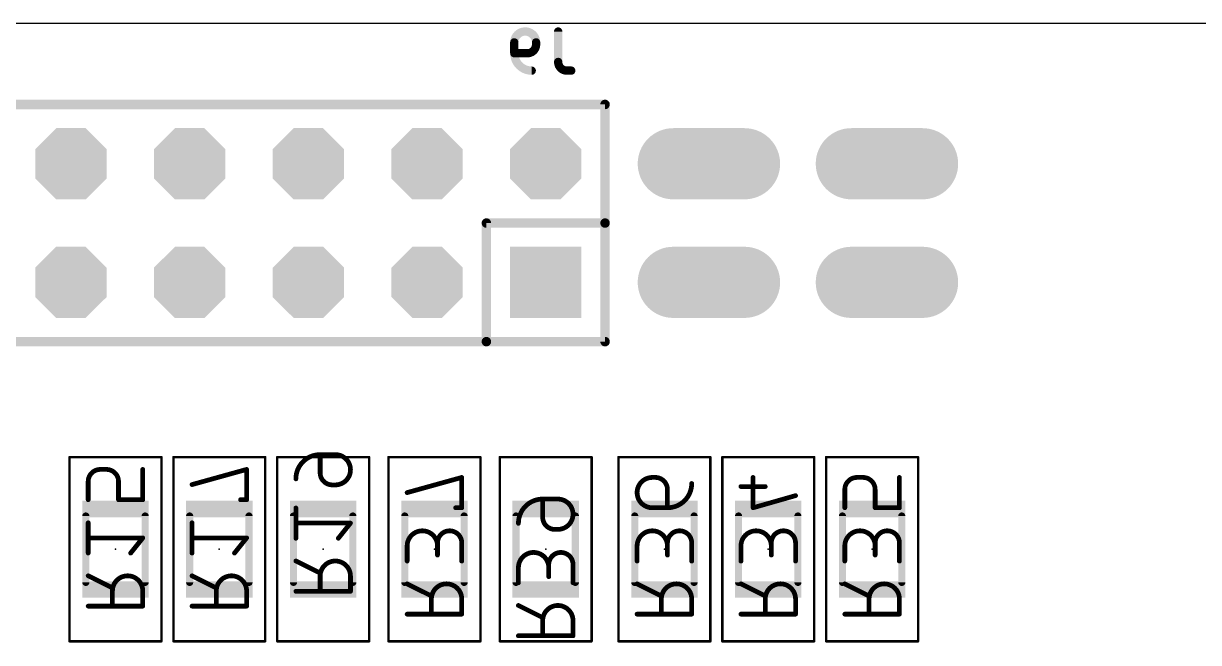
# Model space of a CAD drawing. Extents: x -2 to 136, y 0 to 100.
# Drawn here: x 65.66 to 90.81, y 87.22 to 100.48 of the extents above; entities that cross this region are included whole.
import ezdxf

# ---------------------------------------------------------------- set-up
doc = ezdxf.new("R2010")
doc.units = 0
for name, color, linetype in [('17', 110, 'CONTINUOUS'), ('20', 31, 'CONTINUOUS'), ('22', 253, 'CONTINUOUS'), ('24', 53, 'CONTINUOUS'), ('26', 253, 'CONTINUOUS'), ('40', 132, 'CONTINUOUS'), ('52', 253, 'CONTINUOUS')]:
    doc.layers.add(name, color=color, linetype=linetype)

# ---------------------------------------------------------------- blocks, each defined once
blk = doc.blocks.new('SQUAREP')
blk.add_solid([(-0.5, -0.5), (0.5, -0.5), (-0.5, 0.5), (0.5, 0.5)])
blk = doc.blocks.new('OCTAGONP')
at = {"const_width": 0.5}
blk.add_lwpolyline([(-0.25, -0.1036), (-0.25, 0.1036), (-0.1036, 0.25), (0.1036, 0.25), (0.25, 0.1036), (0.25, -0.1036), (0.1036, -0.25), (-0.1036, -0.25), (-0.25, -0.1036), (-0.25, 0.1036)], dxfattribs=at)
blk = doc.blocks.new('LONGP100')
at = {"const_width": 1}
blk.add_lwpolyline([(-0.5, 0), (0.5, 0)], dxfattribs=at)
at = {"const_width": 0.5}
for points in [[(-0.5, 0.25, 1), (-0.5, -0.25)], [(0.5, -0.25, 1), (0.5, 0.25)]]:
    blk.add_lwpolyline(points, format="xyb", dxfattribs=at)
blk = doc.blocks.new('RECT')
blk.add_solid([(-0.5, -0.5), (0.5, -0.5), (-0.5, 0.5), (0.5, 0.5)])

msp = doc.modelspace()

# ---------------------------------------------------------------- linework, layer by layer
at = {"layer": '20'}
msp.add_line((135.87, 100.4763), (-2.0638, 100.4763), dxfattribs=at)
at = {"layer": '22', "const_width": 0.2032}
for points in [[(52.705, 98.7425), (78.105, 98.7425)], [(78.105, 98.7425), (78.105, 96.2025)], [(78.105, 96.2025), (75.565, 96.2025)], [(75.565, 93.6625), (75.565, 96.2025)], [(78.105, 96.2025), (78.105, 93.6625)], [(75.565, 93.6625), (52.705, 93.6625)], [(78.105, 93.6625), (75.565, 93.6625)]]:
    msp.add_lwpolyline(points, dxfattribs=at)
at = {"layer": '22', "const_width": 0.1016}
for points in [[(78.1558, 98.7425, 1), (78.0542, 98.7425)], [(78.105, 98.6917, 1), (78.105, 98.7933)], [(75.565, 96.2533, 1), (75.565, 96.1517)], [(75.6158, 96.2025, 1), (75.5142, 96.2025)], [(78.1558, 96.2025, 1), (78.0542, 96.2025)], [(78.0542, 96.2025, 1), (78.1558, 96.2025)], [(78.105, 96.1517, 1), (78.105, 96.2533)], [(75.565, 93.7133, 1), (75.565, 93.6117)], [(75.5142, 93.6625, 1), (75.6158, 93.6625)], [(75.565, 93.6117, 1), (75.565, 93.7133)], [(78.0542, 93.6625, 1), (78.1558, 93.6625)], [(78.105, 93.6117, 1), (78.105, 93.7133)]]:
    msp.add_lwpolyline(points, format="xyb", dxfattribs=at)
at = {"layer": '24'}
for p in [(67.6275, 89.2175), (69.85, 89.2175), (72.0725, 89.2175), (74.4537, 89.2175), (76.835, 89.2175), (79.375, 89.2175), (81.5975, 89.2175), (83.82, 89.2175)]:
    msp.add_point(p, dxfattribs=at)
at = {"layer": '26'}
for points, const_width in [([(76.6284, 100.0718, 1), (76.1627, 100.0718)], 0.1778), ([(77.1462, 100.3046, 1), (77.0573, 100.3046)], 0.0889), ([(76.2072, 100.0718, 1), (76.1183, 100.0718)], 0.0889), ([(76.1183, 100.0718, 1), (76.2072, 100.0718)], 0.0889), ([(76.4421, 99.8389, 0.4142), (76.6284, 100.0252)], 0.1778), ([(76.6729, 100.0718, 1), (76.584, 100.0718)], 0.0889), ([(76.584, 100.0718, 1), (76.6729, 100.0718)], 0.0889), ([(76.6729, 100.0252, 1), (76.584, 100.0252)], 0.0889), ([(76.1628, 99.8834, 1), (76.1628, 99.7945)], 0.0889), ([(76.1628, 99.8389, 0.4142), (76.5353, 99.4664)], 0.1778), ([(76.2072, 99.8389, 1), (76.1183, 99.8389)], 0.0889), ([(76.1183, 99.8389, 1), (76.2072, 99.8389)], 0.0889), ([(76.4421, 99.8834, 1), (76.4422, 99.7945)], 0.0889), ([(76.4421, 99.7945, 1), (76.4421, 99.8834)], 0.0889), ([(76.584, 100.0252, 1), (76.6729, 100.0252)], 0.0889), ([(77.1017, 99.6527, 0.4142), (77.288, 99.4664)], 0.1778), ([(77.1462, 99.6527, 1), (77.0573, 99.6527)], 0.0889), ([(77.0573, 99.6527, 1), (77.1462, 99.6527)], 0.0889), ([(76.5353, 99.422, 1), (76.5353, 99.5108)], 0.0889), ([(77.288, 99.5109, 1), (77.288, 99.422)], 0.0889), ([(77.288, 99.4219, 1), (77.288, 99.5108)], 0.0889), ([(77.3811, 99.422, 1), (77.3811, 99.5109)], 0.0889), ([(72.0076, 91.2435, 0.4142), (71.4883, 90.7243)], 0.1016), ([(72.033, 91.2435, 1), (71.9822, 91.2435)], 0.0508), ([(72.0076, 91.2689, 1), (72.0076, 91.2181)], 0.0508), ([(72.0076, 91.2181, 1), (72.0076, 91.2689)], 0.0508), ([(72.3321, 90.5944, 1), (72.3321, 91.2435)], 0.1016), ([(72.3321, 91.2689, 1), (72.3321, 91.2181)], 0.0508), ([(72.3321, 91.2181, 1), (72.3321, 91.2689)], 0.0508), ([(67.3029, 90.926, 0.4142), (67.0433, 90.6664)], 0.1016), ([(67.3029, 90.9514, 1), (67.3029, 90.9006)], 0.0508), ([(67.3029, 90.9006, 1), (67.3029, 90.9514)], 0.0508), ([(67.6924, 90.6664, 0.4142), (67.4328, 90.926)], 0.1016), ([(67.4328, 90.9514, 1), (67.4328, 90.9006)], 0.0508), ([(67.4328, 90.9006, 1), (67.4328, 90.9514)], 0.0508), ([(68.2371, 90.926, 1), (68.1863, 90.926)], 0.0508), ([(70.4596, 90.926, 1), (70.4088, 90.926)], 0.0508), ([(70.441, 90.9016, 1), (70.4274, 90.9505)], 0.0508), ([(72.0076, 90.8541, 0.4142), (72.2672, 90.5944)], 0.1016), ([(72.033, 90.8541, 1), (71.9822, 90.8541)], 0.0508), ([(71.9822, 90.8541, 1), (72.033, 90.8541)], 0.0508), ([(75.0634, 90.7542, 1), (75.0126, 90.7542)], 0.0508), ([(75.0447, 90.7297, 1), (75.0312, 90.7787)], 0.0508), ([(79.1154, 90.7542, 1), (79.1154, 90.1051)], 0.1016), ([(79.1154, 90.7796, 1), (79.1154, 90.7288)], 0.0508), ([(79.1154, 90.7288, 1), (79.1154, 90.7796)], 0.0508), ([(79.4399, 90.4946, 0.4142), (79.1803, 90.7542)], 0.1016), ([(79.1803, 90.7796, 1), (79.1803, 90.7288)], 0.0508), ([(79.1803, 90.7288, 1), (79.1803, 90.7796)], 0.0508), ([(81.2983, 90.7542, 1), (81.2475, 90.7542)], 0.0508), ([(83.4954, 90.7542, 0.4142), (83.2358, 90.4946)], 0.1016), ([(83.4954, 90.7796, 1), (83.4954, 90.7288)], 0.0508), ([(83.4954, 90.7288, 1), (83.4954, 90.7796)], 0.0508), ([(83.8849, 90.4946, 0.4142), (83.6253, 90.7542)], 0.1016), ([(83.6253, 90.7796, 1), (83.6253, 90.7288)], 0.0508), ([(83.6253, 90.7288, 1), (83.6253, 90.7796)], 0.0508), ([(84.4296, 90.7542, 1), (84.3788, 90.7542)], 0.0508), ([(67.0687, 90.6664, 1), (67.0179, 90.6664)], 0.0508), ([(67.0179, 90.6664, 1), (67.0687, 90.6664)], 0.0508), ([(67.7178, 90.6664, 1), (67.667, 90.6664)], 0.0508), ([(67.667, 90.6664, 1), (67.7178, 90.6664)], 0.0508), ([(69.259, 90.626, 1), (69.2726, 90.577)], 0.0508), ([(71.4629, 90.7243, 1), (71.5137, 90.7243)], 0.0508), ([(72.2672, 90.6198, 1), (72.2672, 90.569)], 0.0508), ([(72.2672, 90.569, 1), (72.2672, 90.6198)], 0.0508), ([(72.3321, 90.6198, 1), (72.3321, 90.569)], 0.0508), ([(72.3321, 90.569, 1), (72.3321, 90.6198)], 0.0508), ([(79.4399, 90.1051, 0.4142), (79.9592, 90.6244)], 0.1016), ([(79.4653, 90.4946, 1), (79.4145, 90.4946)], 0.0508), ([(79.9846, 90.6244, 1), (79.9338, 90.6244)], 0.0508), ([(81.0133, 90.5849, 1), (81.0133, 90.5341)], 0.0508), ([(81.5326, 90.5341, 1), (81.5326, 90.5849)], 0.0508), ([(83.2612, 90.4946, 1), (83.2104, 90.4946)], 0.0508), ([(83.9103, 90.4946, 1), (83.8595, 90.4946)], 0.0508), ([(67.0179, 90.2769, 1), (67.0687, 90.2769)], 0.0508), ([(67.6924, 90.3023, 1), (67.6924, 90.2515)], 0.0508), ([(67.667, 90.2769, 1), (67.7178, 90.2769)], 0.0508), ([(68.1863, 90.2769, 1), (68.2371, 90.2769)], 0.0508), ([(68.2117, 90.2515, 1), (68.2117, 90.3023)], 0.0508), ([(70.3044, 90.3023, 1), (70.3044, 90.2515)], 0.0508), ([(70.4088, 90.2769, 1), (70.4596, 90.2769)], 0.0508), ([(70.4342, 90.2515, 1), (70.4342, 90.3023)], 0.0508), ([(73.8628, 90.4541, 1), (73.8763, 90.4052)], 0.0508), ([(76.7701, 90.291, 0.4142), (76.2508, 89.7718)], 0.1016), ([(76.7955, 90.291, 1), (76.7447, 90.291)], 0.0508), ([(76.7701, 90.3164, 1), (76.7701, 90.2656)], 0.0508), ([(76.7701, 90.2656, 1), (76.7701, 90.3164)], 0.0508), ([(77.0946, 89.6419, 1), (77.0946, 90.291)], 0.1016), ([(77.0946, 90.3164, 1), (77.0946, 90.2656)], 0.0508), ([(77.0946, 90.2656, 1), (77.0946, 90.3164)], 0.0508), ([(79.4145, 90.4946, 1), (79.4653, 90.4946)], 0.0508), ([(82.1887, 90.3403, 1), (82.1747, 90.3892)], 0.0508), ([(83.2104, 90.4946, 1), (83.2612, 90.4946)], 0.0508), ([(83.8595, 90.4946, 1), (83.9103, 90.4946)], 0.0508), ([(71.5137, 90.1005, 1), (71.4629, 90.1005)], 0.0508), ([(74.9081, 90.1305, 1), (74.9081, 90.0797)], 0.0508), ([(75.0126, 90.1051, 1), (75.0634, 90.1051)], 0.0508), ([(75.038, 90.0797, 1), (75.038, 90.1305)], 0.0508), ([(79.1154, 90.1305, 1), (79.1154, 90.0797)], 0.0508), ([(79.1154, 90.0797, 1), (79.1154, 90.1305)], 0.0508), ([(79.4399, 90.1305, 1), (79.4399, 90.0797)], 0.0508), ([(79.4145, 90.1051, 1), (79.4653, 90.1051)], 0.0508), ([(79.4399, 90.0797, 1), (79.4399, 90.1305)], 0.0508), ([(81.2475, 90.1051, 1), (81.2983, 90.1051)], 0.0508), ([(81.266, 90.1295, 1), (81.2799, 90.0807)], 0.0508), ([(83.2104, 90.1051, 1), (83.2612, 90.1051)], 0.0508), ([(83.8849, 90.1305, 1), (83.8849, 90.0797)], 0.0508), ([(83.8595, 90.1051, 1), (83.9103, 90.1051)], 0.0508), ([(84.3788, 90.1051, 1), (84.4296, 90.1051)], 0.0508), ([(84.4042, 90.0797, 1), (84.4042, 90.1305)], 0.0508), ([(67.0687, 89.783, 1), (67.0179, 89.783)], 0.0508), ([(69.2912, 89.783, 1), (69.2404, 89.783)], 0.0508), ([(71.4883, 89.8014, 1), (71.4883, 89.7506)], 0.0508), ([(72.6765, 89.7601, 1), (72.6369, 89.7919)], 0.0508), ([(72.6567, 89.7506, 1), (72.6567, 89.8014)], 0.0508), ([(76.2254, 89.7718, 1), (76.2762, 89.7718)], 0.0508), ([(76.7701, 89.9016, 0.4142), (77.0297, 89.6419)], 0.1016), ([(76.7955, 89.9016, 1), (76.7447, 89.9016)], 0.0508), ([(76.7447, 89.9016, 1), (76.7955, 89.9016)], 0.0508), ([(74.5187, 89.2866, 1), (73.8696, 89.2866)], 0.1016), ([(75.038, 89.3516, 1), (74.5187, 89.3516)], 0.1016), ([(77.0297, 89.6673, 1), (77.0297, 89.6165)], 0.0508), ([(77.0297, 89.6165, 1), (77.0297, 89.6673)], 0.0508), ([(77.0946, 89.6673, 1), (77.0946, 89.6165)], 0.0508), ([(77.0946, 89.6165, 1), (77.0946, 89.6673)], 0.0508), ([(79.4399, 89.2866, 1), (78.7908, 89.2866)], 0.1016), ([(79.9592, 89.3516, 1), (79.4399, 89.3516)], 0.1016), ([(81.6624, 89.2866, 1), (81.0133, 89.2866)], 0.1016), ([(82.1817, 89.3516, 1), (81.6624, 89.3516)], 0.1016), ([(83.8849, 89.2866, 1), (83.2358, 89.2866)], 0.1016), ([(84.4042, 89.3516, 1), (83.8849, 89.3516)], 0.1016), ([(67.0433, 89.4839, 1), (67.0433, 89.4331)], 0.0508), ([(68.2315, 89.4426, 1), (68.1919, 89.4744)], 0.0508), ([(68.2117, 89.4331, 1), (68.2117, 89.4839)], 0.0508), ([(69.2658, 89.4839, 1), (69.2658, 89.4331)], 0.0508), ([(70.454, 89.4426, 1), (70.4144, 89.4744)], 0.0508), ([(70.4342, 89.4331, 1), (70.4342, 89.4839)], 0.0508), ([(71.4629, 89.4514, 1), (71.5137, 89.4514)], 0.0508), ([(72.3772, 89.4673, 1), (72.4169, 89.4356)], 0.0508), ([(73.895, 89.2866, 1), (73.8441, 89.2866)], 0.0508), ([(73.8441, 89.2866, 1), (73.895, 89.2866)], 0.0508), ([(74.5441, 89.3516, 1), (74.4933, 89.3516)], 0.0508), ([(74.4933, 89.3516, 1), (74.5441, 89.3516)], 0.0508), ([(74.4933, 89.2866, 1), (74.5441, 89.2866)], 0.0508), ([(75.0634, 89.3516, 1), (75.0126, 89.3516)], 0.0508), ([(75.0126, 89.3516, 1), (75.0634, 89.3516)], 0.0508), ([(78.8162, 89.2866, 1), (78.7654, 89.2866)], 0.0508), ([(78.7654, 89.2866, 1), (78.8162, 89.2866)], 0.0508), ([(79.4653, 89.3516, 1), (79.4145, 89.3516)], 0.0508), ([(79.4145, 89.3516, 1), (79.4653, 89.3516)], 0.0508), ([(79.4145, 89.2866, 1), (79.4653, 89.2866)], 0.0508), ([(79.9846, 89.3516, 1), (79.9338, 89.3516)], 0.0508), ([(79.9338, 89.3516, 1), (79.9846, 89.3516)], 0.0508), ([(81.0387, 89.2866, 1), (80.9879, 89.2866)], 0.0508), ([(80.9879, 89.2866, 1), (81.0387, 89.2866)], 0.0508), ([(81.6878, 89.3516, 1), (81.637, 89.3516)], 0.0508), ([(81.637, 89.3516, 1), (81.6878, 89.3516)], 0.0508), ([(81.637, 89.2866, 1), (81.6878, 89.2866)], 0.0508), ([(82.2071, 89.3516, 1), (82.1563, 89.3516)], 0.0508), ([(82.1563, 89.3516, 1), (82.2071, 89.3516)], 0.0508), ([(83.2612, 89.2866, 1), (83.2104, 89.2866)], 0.0508), ([(83.2104, 89.2866, 1), (83.2612, 89.2866)], 0.0508), ([(83.9103, 89.3516, 1), (83.8595, 89.3516)], 0.0508), ([(83.8595, 89.3516, 1), (83.9103, 89.3516)], 0.0508), ([(83.8595, 89.2866, 1), (83.9103, 89.2866)], 0.0508), ([(84.4296, 89.3516, 1), (84.3788, 89.3516)], 0.0508), ([(84.3788, 89.3516, 1), (84.4296, 89.3516)], 0.0508), ([(67.0179, 89.1339, 1), (67.0687, 89.1339)], 0.0508), ([(67.9322, 89.1498, 1), (67.9719, 89.1181)], 0.0508), ([(69.2404, 89.1339, 1), (69.2912, 89.1339)], 0.0508), ([(70.1547, 89.1498, 1), (70.1944, 89.1181)], 0.0508), ([(74.4933, 89.0919, 1), (74.5441, 89.0919)], 0.0508), ([(76.8999, 88.8235, 1), (76.2508, 88.8235)], 0.1016), ([(77.4192, 88.8884, 1), (76.8999, 88.8884)], 0.1016), ([(79.4145, 89.0919, 1), (79.4653, 89.0919)], 0.0508), ([(81.637, 89.0919, 1), (81.6878, 89.0919)], 0.0508), ([(83.8595, 89.0919, 1), (83.9103, 89.0919)], 0.0508), ([(71.4997, 88.9876, 1), (71.4769, 88.9422)], 0.0508), ([(72.6567, 88.6404, 1), (72.0076, 88.6404)], 0.1016), ([(73.8441, 88.9621, 1), (73.895, 88.9621)], 0.0508), ([(75.0126, 88.9621, 1), (75.0634, 88.9621)], 0.0508), ([(76.2762, 88.8235, 1), (76.2254, 88.8235)], 0.0508), ([(76.2254, 88.8235, 1), (76.2762, 88.8235)], 0.0508), ([(76.9253, 88.8884, 1), (76.8745, 88.8884)], 0.0508), ([(76.8745, 88.8884, 1), (76.9253, 88.8884)], 0.0508), ([(76.8745, 88.8235, 1), (76.9253, 88.8235)], 0.0508), ([(77.4446, 88.8884, 1), (77.3938, 88.8884)], 0.0508), ([(77.3938, 88.8884, 1), (77.4446, 88.8884)], 0.0508), ([(78.7654, 88.9621, 1), (78.8162, 88.9621)], 0.0508), ([(79.9338, 88.9621, 1), (79.9846, 88.9621)], 0.0508), ([(80.9879, 88.9621, 1), (81.0387, 88.9621)], 0.0508), ([(82.1563, 88.9621, 1), (82.2071, 88.9621)], 0.0508), ([(83.2104, 88.9621, 1), (83.2612, 88.9621)], 0.0508), ([(84.3788, 88.9621, 1), (84.4296, 88.9621)], 0.0508), ([(67.0547, 88.6701, 1), (67.0319, 88.6247)], 0.0508), ([(68.2117, 88.3229, 1), (67.5626, 88.3229)], 0.1016), ([(69.2772, 88.6701, 1), (69.2544, 88.6247)], 0.0508), ([(70.4342, 88.3229, 1), (69.7851, 88.3229)], 0.1016), ([(72.033, 88.6404, 1), (71.9822, 88.6404)], 0.0508), ([(71.9822, 88.6404, 1), (72.033, 88.6404)], 0.0508), ([(71.9962, 88.6825, 1), (72.0189, 88.728)], 0.0508), ([(72.6821, 88.6404, 1), (72.6313, 88.6404)], 0.0508), ([(72.6313, 88.6404, 1), (72.6821, 88.6404)], 0.0508), ([(73.8809, 88.4983, 1), (73.8582, 88.4529)], 0.0508), ([(75.038, 88.151, 1), (74.3888, 88.151)], 0.1016), ([(76.2254, 88.4989, 1), (76.2762, 88.4989)], 0.0508), ([(76.8745, 88.6288, 1), (76.9253, 88.6288)], 0.0508), ([(77.3938, 88.4989, 1), (77.4446, 88.4989)], 0.0508), ([(78.8022, 88.4983, 1), (78.7794, 88.4529)], 0.0508), ([(79.9592, 88.151, 1), (79.3101, 88.151)], 0.1016), ([(81.0247, 88.4983, 1), (81.0019, 88.4529)], 0.0508), ([(82.1817, 88.151, 1), (81.5326, 88.151)], 0.1016), ([(83.2472, 88.4983, 1), (83.2244, 88.4529)], 0.0508), ([(84.4042, 88.151, 1), (83.7551, 88.151)], 0.1016), ([(67.588, 88.3229, 1), (67.5372, 88.3229)], 0.0508), ([(67.5372, 88.3229, 1), (67.588, 88.3229)], 0.0508), ([(67.5512, 88.365, 1), (67.5739, 88.4105)], 0.0508), ([(68.2371, 88.3229, 1), (68.1863, 88.3229)], 0.0508), ([(68.1863, 88.3229, 1), (68.2371, 88.3229)], 0.0508), ([(69.8105, 88.3229, 1), (69.7597, 88.3229)], 0.0508), ([(69.7597, 88.3229, 1), (69.8105, 88.3229)], 0.0508), ([(69.7737, 88.365, 1), (69.7964, 88.4105)], 0.0508), ([(70.4596, 88.3229, 1), (70.4088, 88.3229)], 0.0508), ([(70.4088, 88.3229, 1), (70.4596, 88.3229)], 0.0508), ([(71.4883, 88.3412, 1), (71.4883, 88.2904)], 0.0508), ([(71.9822, 88.3158, 1), (72.033, 88.3158)], 0.0508), ([(72.6313, 88.3158, 1), (72.6821, 88.3158)], 0.0508), ([(72.6567, 88.2904, 1), (72.6567, 88.3412)], 0.0508), ([(74.3775, 88.1932, 1), (74.4002, 88.2386)], 0.0508), ([(79.2987, 88.1932, 1), (79.3214, 88.2386)], 0.0508), ([(81.5212, 88.1932, 1), (81.5439, 88.2386)], 0.0508), ([(83.7437, 88.1932, 1), (83.7664, 88.2386)], 0.0508), ([(67.0433, 88.0237, 1), (67.0433, 87.9729)], 0.0508), ([(67.5372, 87.9983, 1), (67.588, 87.9983)], 0.0508), ([(68.1863, 87.9983, 1), (68.2371, 87.9983)], 0.0508), ([(68.2117, 87.9729, 1), (68.2117, 88.0237)], 0.0508), ([(69.2658, 88.0237, 1), (69.2658, 87.9729)], 0.0508), ([(69.7597, 87.9983, 1), (69.8105, 87.9983)], 0.0508), ([(70.4088, 87.9983, 1), (70.4596, 87.9983)], 0.0508), ([(70.4342, 87.9729, 1), (70.4342, 88.0237)], 0.0508), ([(74.4142, 88.151, 1), (74.3634, 88.151)], 0.0508), ([(74.3634, 88.151, 1), (74.4142, 88.151)], 0.0508), ([(75.0634, 88.151, 1), (75.0126, 88.151)], 0.0508), ([(75.0126, 88.151, 1), (75.0634, 88.151)], 0.0508), ([(76.2622, 88.0351, 1), (76.2394, 87.9897)], 0.0508), ([(77.4192, 87.6879, 1), (76.7701, 87.6879)], 0.1016), ([(79.3355, 88.151, 1), (79.2847, 88.151)], 0.0508), ([(79.2847, 88.151, 1), (79.3355, 88.151)], 0.0508), ([(79.9846, 88.151, 1), (79.9338, 88.151)], 0.0508), ([(79.9338, 88.151, 1), (79.9846, 88.151)], 0.0508), ([(81.558, 88.151, 1), (81.5072, 88.151)], 0.0508), ([(81.5072, 88.151, 1), (81.558, 88.151)], 0.0508), ([(82.2071, 88.151, 1), (82.1563, 88.151)], 0.0508), ([(82.1563, 88.151, 1), (82.2071, 88.151)], 0.0508), ([(83.7805, 88.151, 1), (83.7297, 88.151)], 0.0508), ([(83.7297, 88.151, 1), (83.7805, 88.151)], 0.0508), ([(84.4296, 88.151, 1), (84.3788, 88.151)], 0.0508), ([(84.3788, 88.151, 1), (84.4296, 88.151)], 0.0508), ([(73.8696, 87.8519, 1), (73.8696, 87.8011)], 0.0508), ([(74.3634, 87.8265, 1), (74.4142, 87.8265)], 0.0508), ([(75.0126, 87.8265, 1), (75.0634, 87.8265)], 0.0508), ([(75.038, 87.8011, 1), (75.038, 87.8519)], 0.0508), ([(76.7587, 87.73, 1), (76.7814, 87.7755)], 0.0508), ([(78.7908, 87.8519, 1), (78.7908, 87.8011)], 0.0508), ([(79.2847, 87.8265, 1), (79.3355, 87.8265)], 0.0508), ([(79.9338, 87.8265, 1), (79.9846, 87.8265)], 0.0508), ([(79.9592, 87.8011, 1), (79.9592, 87.8519)], 0.0508), ([(81.0133, 87.8519, 1), (81.0133, 87.8011)], 0.0508), ([(81.5072, 87.8265, 1), (81.558, 87.8265)], 0.0508), ([(82.1563, 87.8265, 1), (82.2071, 87.8265)], 0.0508), ([(82.1817, 87.8011, 1), (82.1817, 87.8519)], 0.0508), ([(83.2358, 87.8519, 1), (83.2358, 87.8011)], 0.0508), ([(83.7297, 87.8265, 1), (83.7805, 87.8265)], 0.0508), ([(84.3788, 87.8265, 1), (84.4296, 87.8265)], 0.0508), ([(84.4042, 87.8011, 1), (84.4042, 87.8519)], 0.0508), ([(76.7955, 87.6879, 1), (76.7447, 87.6879)], 0.0508), ([(76.7447, 87.6879, 1), (76.7955, 87.6879)], 0.0508), ([(77.4446, 87.6879, 1), (77.3938, 87.6879)], 0.0508), ([(77.3938, 87.6879, 1), (77.4446, 87.6879)], 0.0508), ([(76.2508, 87.3887, 1), (76.2508, 87.3379)], 0.0508), ([(76.7447, 87.3633, 1), (76.7955, 87.3633)], 0.0508), ([(77.3938, 87.3633, 1), (77.4446, 87.3633)], 0.0508), ([(77.4192, 87.3379, 1), (77.4192, 87.3887)], 0.0508)]:
    msp.add_lwpolyline(points, format="xyb", dxfattribs=dict(at, const_width=const_width))
for points, const_width in [([(77.1017, 100.3046), (77.1017, 99.6527)], 0.1778), ([(76.1628, 100.0718), (76.1628, 99.8389)], 0.1778), ([(76.6284, 100.0252), (76.6284, 100.0718)], 0.1778), ([(76.1628, 99.8389), (76.4421, 99.8389)], 0.1778), ([(77.288, 99.4664), (77.3811, 99.4664)], 0.1778), ([(72.0076, 91.2435), (72.0076, 90.8541)], 0.1016), ([(72.3321, 91.2435), (72.0076, 91.2435)], 0.1016), ([(67.3029, 90.926), (67.4328, 90.926)], 0.1016), ([(68.2117, 90.2769), (68.2117, 90.926)], 0.1016), ([(70.4342, 90.926), (69.2658, 90.6015)], 0.1016), ([(70.4342, 90.2769), (70.4342, 90.926)], 0.1016), ([(75.038, 90.7542), (73.8696, 90.4296)], 0.1016), ([(75.038, 90.1051), (75.038, 90.7542)], 0.1016), ([(79.1803, 90.7542), (79.1154, 90.7542)], 0.1016), ([(81.2729, 90.1051), (81.2729, 90.7542)], 0.1016), ([(83.4954, 90.7542), (83.6253, 90.7542)], 0.1016), ([(84.4042, 90.1051), (84.4042, 90.7542)], 0.1016), ([(67.0433, 90.2769), (67.0433, 90.6664)], 0.1016), ([(67.6924, 90.6664), (67.6924, 90.2769)], 0.1016), ([(72.2672, 90.5944), (72.3321, 90.5944)], 0.1016), ([(79.4399, 90.1051), (79.4399, 90.4946)], 0.1016), ([(81.5326, 90.5595), (81.0133, 90.5595)], 0.1016), ([(83.2358, 90.1051), (83.2358, 90.4946)], 0.1016), ([(83.8849, 90.4946), (83.8849, 90.1051)], 0.1016), ([(67.6924, 90.2769), (68.2117, 90.2769)], 0.1016), ([(70.3044, 90.2769), (70.4342, 90.2769)], 0.1016), ([(76.7701, 90.291), (76.7701, 89.9016)], 0.1016), ([(77.0946, 90.291), (76.7701, 90.291)], 0.1016), ([(82.1817, 90.3647), (81.2729, 90.1051)], 0.1016), ([(71.4883, 89.4514), (71.4883, 90.1005)], 0.1016), ([(74.9081, 90.1051), (75.038, 90.1051)], 0.1016), ([(79.1154, 90.1051), (79.4399, 90.1051)], 0.1016), ([(83.8849, 90.1051), (84.4042, 90.1051)], 0.1016), ([(67.0433, 89.1339), (67.0433, 89.783)], 0.1016), ([(69.2658, 89.1339), (69.2658, 89.783)], 0.1016), ([(72.6567, 89.776), (71.4883, 89.776)], 0.1016), ([(72.3971, 89.4514), (72.6567, 89.776)], 0.1016), ([(77.0297, 89.6419), (77.0946, 89.6419)], 0.1016), ([(68.2117, 89.4585), (67.0433, 89.4585)], 0.1016), ([(67.9521, 89.1339), (68.2117, 89.4585)], 0.1016), ([(70.4342, 89.4585), (69.2658, 89.4585)], 0.1016), ([(70.1746, 89.1339), (70.4342, 89.4585)], 0.1016), ([(73.8696, 88.9621), (73.8696, 89.2866)], 0.1016), ([(74.5187, 89.3516), (74.5187, 89.0919)], 0.1016), ([(75.038, 88.9621), (75.038, 89.3516)], 0.1016), ([(78.7908, 88.9621), (78.7908, 89.2866)], 0.1016), ([(79.4399, 89.3516), (79.4399, 89.0919)], 0.1016), ([(79.9592, 88.9621), (79.9592, 89.3516)], 0.1016), ([(81.0133, 88.9621), (81.0133, 89.2866)], 0.1016), ([(81.6624, 89.3516), (81.6624, 89.0919)], 0.1016), ([(82.1817, 88.9621), (82.1817, 89.3516)], 0.1016), ([(83.2358, 88.9621), (83.2358, 89.2866)], 0.1016), ([(83.8849, 89.3516), (83.8849, 89.0919)], 0.1016), ([(84.4042, 88.9621), (84.4042, 89.3516)], 0.1016), ([(71.4883, 88.9649), (72.0076, 88.7053)], 0.1016), ([(76.2508, 88.4989), (76.2508, 88.8235)], 0.1016), ([(76.8999, 88.8884), (76.8999, 88.6288)], 0.1016), ([(77.4192, 88.4989), (77.4192, 88.8884)], 0.1016), ([(67.0433, 88.6474), (67.5626, 88.3878)], 0.1016), ([(69.2658, 88.6474), (69.7851, 88.3878)], 0.1016), ([(72.0076, 88.6404), (72.0076, 88.3158)], 0.1016), ([(72.6567, 88.3158), (72.6567, 88.6404)], 0.1016), ([(73.8696, 88.4756), (74.3888, 88.2159)], 0.1016), ([(78.7908, 88.4756), (79.3101, 88.2159)], 0.1016), ([(81.0133, 88.4756), (81.5326, 88.2159)], 0.1016), ([(83.2358, 88.4756), (83.7551, 88.2159)], 0.1016), ([(67.5626, 88.3229), (67.5626, 87.9983)], 0.1016), ([(68.2117, 87.9983), (68.2117, 88.3229)], 0.1016), ([(69.7851, 88.3229), (69.7851, 87.9983)], 0.1016), ([(70.4342, 87.9983), (70.4342, 88.3229)], 0.1016), ([(71.4883, 88.3158), (72.6567, 88.3158)], 0.1016), ([(67.0433, 87.9983), (68.2117, 87.9983)], 0.1016), ([(69.2658, 87.9983), (70.4342, 87.9983)], 0.1016), ([(74.3888, 88.151), (74.3888, 87.8265)], 0.1016), ([(75.038, 87.8265), (75.038, 88.151)], 0.1016), ([(76.2508, 88.0124), (76.7701, 87.7528)], 0.1016), ([(79.3101, 88.151), (79.3101, 87.8265)], 0.1016), ([(79.9592, 87.8265), (79.9592, 88.151)], 0.1016), ([(81.5326, 88.151), (81.5326, 87.8265)], 0.1016), ([(82.1817, 87.8265), (82.1817, 88.151)], 0.1016), ([(83.7551, 88.151), (83.7551, 87.8265)], 0.1016), ([(84.4042, 87.8265), (84.4042, 88.151)], 0.1016), ([(73.8696, 87.8265), (75.038, 87.8265)], 0.1016), ([(78.7908, 87.8265), (79.9592, 87.8265)], 0.1016), ([(81.0133, 87.8265), (82.1817, 87.8265)], 0.1016), ([(83.2358, 87.8265), (84.4042, 87.8265)], 0.1016), ([(76.7701, 87.6879), (76.7701, 87.3633)], 0.1016), ([(77.4192, 87.3633), (77.4192, 87.6879)], 0.1016), ([(76.2508, 87.3633), (77.4192, 87.3633)], 0.1016)]:
    msp.add_lwpolyline(points, dxfattribs=dict(at, const_width=const_width))
at = {"layer": '40', "const_width": 0.0508}
for points in [[(66.6445, 91.1905), (66.6445, 87.2445)], [(68.6105, 91.1905), (66.6445, 91.1905)], [(68.6105, 87.2445), (68.6105, 91.1905)], [(68.867, 91.1905), (68.867, 87.2445)], [(70.833, 91.1905), (68.867, 91.1905)], [(70.833, 87.2445), (70.833, 91.1905)], [(71.0895, 91.1905), (71.0895, 87.2445)], [(73.0555, 91.1905), (71.0895, 91.1905)], [(73.0555, 87.2445), (73.0555, 91.1905)], [(73.4708, 91.1905), (73.4708, 87.2445)], [(75.4368, 91.1905), (73.4708, 91.1905)], [(75.4368, 87.2445), (75.4368, 91.1905)], [(75.852, 91.1905), (75.852, 87.2445)], [(77.818, 91.1905), (75.852, 91.1905)], [(77.818, 87.2445), (77.818, 91.1905)], [(78.392, 91.1905), (78.392, 87.2445)], [(80.358, 91.1905), (78.392, 91.1905)], [(80.358, 87.2445), (80.358, 91.1905)], [(80.6145, 91.1905), (80.6145, 87.2445)], [(82.5805, 91.1905), (80.6145, 91.1905)], [(82.5805, 87.2445), (82.5805, 91.1905)], [(82.837, 91.1905), (82.837, 87.2445)], [(84.803, 91.1905), (82.837, 91.1905)], [(84.803, 87.2445), (84.803, 91.1905)], [(66.6445, 87.2445), (68.6105, 87.2445)], [(68.867, 87.2445), (70.833, 87.2445)], [(71.0895, 87.2445), (73.0555, 87.2445)], [(73.4708, 87.2445), (75.4368, 87.2445)], [(75.852, 87.2445), (77.818, 87.2445)], [(78.392, 87.2445), (80.358, 87.2445)], [(80.6145, 87.2445), (82.5805, 87.2445)], [(82.837, 87.2445), (84.803, 87.2445)]]:
    msp.add_lwpolyline(points, dxfattribs=at)
at = {"layer": '40', "const_width": 0.0254}
for points in [[(66.6572, 91.1905, 1), (66.6318, 91.1905)], [(66.6445, 91.2032, 1), (66.6445, 91.1778)], [(68.6232, 91.1905, 1), (68.5978, 91.1905)], [(68.6105, 91.1778, 1), (68.6105, 91.2032)], [(68.8797, 91.1905, 1), (68.8543, 91.1905)], [(68.867, 91.2032, 1), (68.867, 91.1778)], [(70.8457, 91.1905, 1), (70.8203, 91.1905)], [(70.833, 91.1778, 1), (70.833, 91.2032)], [(71.1022, 91.1905, 1), (71.0768, 91.1905)], [(71.0895, 91.2032, 1), (71.0895, 91.1778)], [(73.0682, 91.1905, 1), (73.0428, 91.1905)], [(73.0555, 91.1778, 1), (73.0555, 91.2032)], [(73.4835, 91.1905, 1), (73.4581, 91.1905)], [(73.4708, 91.2032, 1), (73.4708, 91.1778)], [(75.4494, 91.1905, 1), (75.4241, 91.1905)], [(75.4368, 91.1778, 1), (75.4368, 91.2032)], [(75.8647, 91.1905, 1), (75.8393, 91.1905)], [(75.852, 91.2032, 1), (75.852, 91.1778)], [(77.8307, 91.1905, 1), (77.8053, 91.1905)], [(77.818, 91.1778, 1), (77.818, 91.2032)], [(78.4047, 91.1905, 1), (78.3793, 91.1905)], [(78.392, 91.2032, 1), (78.392, 91.1778)], [(80.3707, 91.1905, 1), (80.3453, 91.1905)], [(80.358, 91.1778, 1), (80.358, 91.2032)], [(80.6272, 91.1905, 1), (80.6018, 91.1905)], [(80.6145, 91.2032, 1), (80.6145, 91.1778)], [(82.5932, 91.1905, 1), (82.5678, 91.1905)], [(82.5805, 91.1778, 1), (82.5805, 91.2032)], [(82.8497, 91.1905, 1), (82.8243, 91.1905)], [(82.837, 91.2032, 1), (82.837, 91.1778)], [(84.8157, 91.1905, 1), (84.7903, 91.1905)], [(84.803, 91.1778, 1), (84.803, 91.2032)], [(66.6445, 87.2572, 1), (66.6445, 87.2318)], [(66.6318, 87.2445, 1), (66.6572, 87.2445)], [(68.5978, 87.2445, 1), (68.6232, 87.2445)], [(68.6105, 87.2318, 1), (68.6105, 87.2572)], [(68.867, 87.2572, 1), (68.867, 87.2318)], [(68.8543, 87.2445, 1), (68.8797, 87.2445)], [(70.8203, 87.2445, 1), (70.8457, 87.2445)], [(70.833, 87.2318, 1), (70.833, 87.2572)], [(71.0895, 87.2572, 1), (71.0895, 87.2318)], [(71.0768, 87.2445, 1), (71.1022, 87.2445)], [(73.0428, 87.2445, 1), (73.0682, 87.2445)], [(73.0555, 87.2318, 1), (73.0555, 87.2572)], [(73.4708, 87.2572, 1), (73.4708, 87.2318)], [(73.4581, 87.2445, 1), (73.4835, 87.2445)], [(75.4241, 87.2445, 1), (75.4494, 87.2445)], [(75.4368, 87.2318, 1), (75.4368, 87.2572)], [(75.852, 87.2572, 1), (75.852, 87.2318)], [(75.8393, 87.2445, 1), (75.8647, 87.2445)], [(77.8053, 87.2445, 1), (77.8307, 87.2445)], [(77.818, 87.2318, 1), (77.818, 87.2572)], [(78.392, 87.2572, 1), (78.392, 87.2318)], [(78.3793, 87.2445, 1), (78.4047, 87.2445)], [(80.3453, 87.2445, 1), (80.3707, 87.2445)], [(80.358, 87.2318, 1), (80.358, 87.2572)], [(80.6145, 87.2572, 1), (80.6145, 87.2318)], [(80.6018, 87.2445, 1), (80.6272, 87.2445)], [(82.5678, 87.2445, 1), (82.5932, 87.2445)], [(82.5805, 87.2318, 1), (82.5805, 87.2572)], [(82.837, 87.2572, 1), (82.837, 87.2318)], [(82.8243, 87.2445, 1), (82.8497, 87.2445)], [(84.7903, 87.2445, 1), (84.8157, 87.2445)], [(84.803, 87.2318, 1), (84.803, 87.2572)]]:
    msp.add_lwpolyline(points, format="xyb", dxfattribs=at)
at = {"layer": '52', "const_width": 0.1524}
for points in [[(66.9925, 89.9287), (66.9925, 88.5063)], [(68.2625, 89.9287), (68.2625, 88.5063)], [(69.215, 89.9287), (69.215, 88.5063)], [(70.485, 89.9287), (70.485, 88.5063)], [(71.4375, 89.9287), (71.4375, 88.5063)], [(72.7075, 89.9287), (72.7075, 88.5063)], [(73.8188, 88.5063), (73.8188, 89.9287)], [(75.0888, 88.5063), (75.0888, 89.9287)], [(76.2, 89.9287), (76.2, 88.5063)], [(77.47, 89.9287), (77.47, 88.5063)], [(78.74, 88.5063), (78.74, 89.9287)], [(80.01, 88.5063), (80.01, 89.9287)], [(80.9625, 88.5063), (80.9625, 89.9287)], [(82.2325, 88.5063), (82.2325, 89.9287)], [(83.185, 88.5063), (83.185, 89.9287)], [(84.455, 88.5063), (84.455, 89.9287)]]:
    msp.add_lwpolyline(points, dxfattribs=at)
at = {"layer": '52', "const_width": 0.0762}
for points in [[(67.0306, 89.9287, 1), (66.9544, 89.9287)], [(68.3006, 89.9287, 1), (68.2244, 89.9287)], [(69.2531, 89.9287, 1), (69.1769, 89.9287)], [(70.5231, 89.9287, 1), (70.4469, 89.9287)], [(71.4756, 89.9287, 1), (71.3994, 89.9287)], [(72.7456, 89.9287, 1), (72.6694, 89.9287)], [(73.8569, 89.9287, 1), (73.7807, 89.9287)], [(75.1269, 89.9287, 1), (75.0507, 89.9287)], [(76.2381, 89.9287, 1), (76.1619, 89.9287)], [(77.5081, 89.9287, 1), (77.4319, 89.9287)], [(78.7781, 89.9287, 1), (78.7019, 89.9287)], [(80.0481, 89.9287, 1), (79.9719, 89.9287)], [(81.0006, 89.9287, 1), (80.9244, 89.9287)], [(82.2706, 89.9287, 1), (82.1944, 89.9287)], [(83.2231, 89.9287, 1), (83.1469, 89.9287)], [(84.4931, 89.9287, 1), (84.4169, 89.9287)], [(66.9544, 88.5063, 1), (67.0306, 88.5063)], [(68.2244, 88.5063, 1), (68.3006, 88.5063)], [(69.1769, 88.5063, 1), (69.2531, 88.5063)], [(70.4469, 88.5063, 1), (70.5231, 88.5063)], [(71.3994, 88.5063, 1), (71.4756, 88.5063)], [(72.6694, 88.5063, 1), (72.7456, 88.5063)], [(73.7807, 88.5063, 1), (73.8569, 88.5063)], [(75.0507, 88.5063, 1), (75.1269, 88.5063)], [(76.1619, 88.5063, 1), (76.2381, 88.5063)], [(77.4319, 88.5063, 1), (77.5081, 88.5063)], [(78.7019, 88.5063, 1), (78.7781, 88.5063)], [(79.9719, 88.5063, 1), (80.0481, 88.5063)], [(80.9244, 88.5063, 1), (81.0006, 88.5063)], [(82.1944, 88.5063, 1), (82.2706, 88.5063)], [(83.1469, 88.5063, 1), (83.2231, 88.5063)], [(84.4169, 88.5063, 1), (84.4931, 88.5063)]]:
    msp.add_lwpolyline(points, format="xyb", dxfattribs=at)

# ---------------------------------------------------------------- block references
at = {"layer": '17', "xscale": 1.524, "yscale": 1.524, "rotation": 180}
for name, p in [('OCTAGONP', (66.675, 97.4725)), ('OCTAGONP', (66.675, 97.4725)), ('OCTAGONP', (69.215, 97.4725)), ('OCTAGONP', (69.215, 97.4725)), ('OCTAGONP', (71.755, 97.4725)), ('OCTAGONP', (71.755, 97.4725)), ('OCTAGONP', (74.295, 97.4725)), ('OCTAGONP', (74.295, 97.4725)), ('OCTAGONP', (76.835, 97.4725)), ('OCTAGONP', (76.835, 97.4725)), ('OCTAGONP', (66.675, 94.9325)), ('OCTAGONP', (66.675, 94.9325)), ('OCTAGONP', (69.215, 94.9325)), ('OCTAGONP', (69.215, 94.9325)), ('OCTAGONP', (71.755, 94.9325)), ('OCTAGONP', (71.755, 94.9325)), ('OCTAGONP', (74.295, 94.9325)), ('OCTAGONP', (74.295, 94.9325)), ('SQUAREP', (76.835, 94.9325)), ('SQUAREP', (76.835, 94.9325))]:
    msp.add_blockref(name, p, dxfattribs=at)
at = {"layer": '17', "xscale": 1.524, "yscale": 1.524}
for p in [(80.3275, 97.4725), (80.3275, 97.4725), (84.1375, 97.4725), (84.1375, 97.4725), (80.3275, 94.9325), (80.3275, 94.9325), (84.1375, 94.9325), (84.1375, 94.9325)]:
    msp.add_blockref('LONGP100', p, dxfattribs=at)
at = {"layer": '52', "xscale": 0.3556, "yscale": 1.4224}
for p, rotation in [((67.6275, 90.0811), 90), ((69.85, 90.0811), 90), ((72.0725, 90.0811), 90), ((74.4537, 90.0811), 270), ((76.835, 90.0811), 90), ((79.375, 90.0811), 270), ((81.5975, 90.0811), 270), ((83.82, 90.0811), 270), ((67.6275, 88.3539), 90), ((69.85, 88.3539), 90), ((72.0725, 88.3539), 90), ((74.4537, 88.3539), 270), ((76.835, 88.3539), 90), ((79.375, 88.3539), 270), ((81.5975, 88.3539), 270), ((83.82, 88.3539), 270)]:
    msp.add_blockref('RECT', p, dxfattribs=dict(at, rotation=rotation))

doc.saveas('drawing.dxf')
